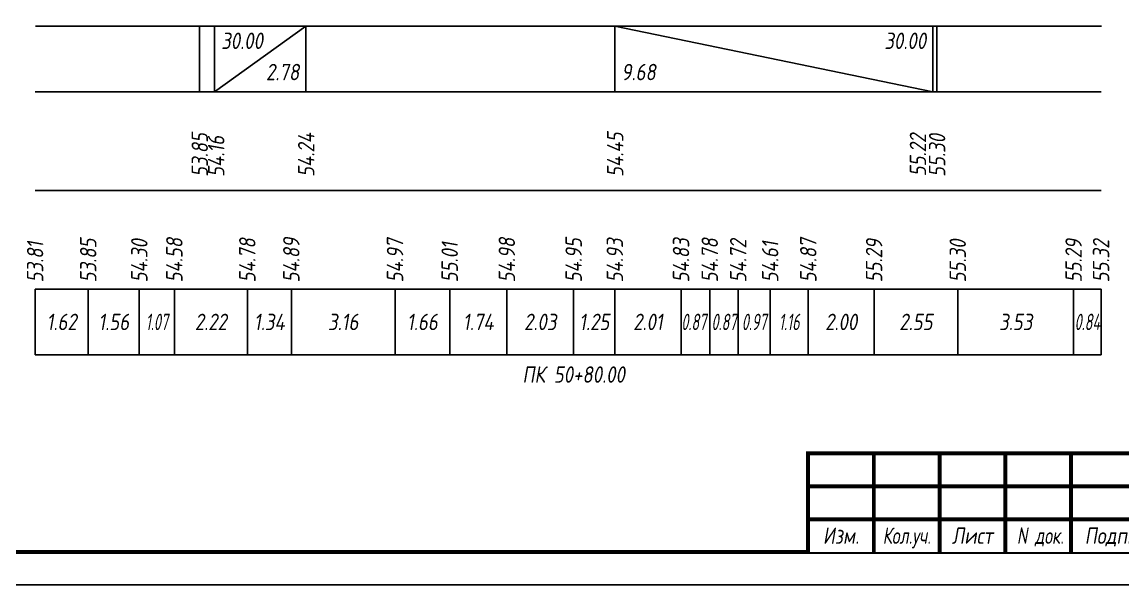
# Model space of a CAD drawing. Extents: x -717 to 1451, y -133302 to 233.
# Drawn here: x 80.3 to 247.9, y -80191.4 to -80105.8 of the extents above; entities that cross this region are included whole.
import ezdxf
from ezdxf.enums import TextEntityAlignment as Align

# ---------------------------------------------------------------- set-up
doc = ezdxf.new("R2010")
doc.units = 0
for name, color, linetype in [('Зарамочное оформление', 7, 'Continuous'), ('Код_510', 7, 'Continuous'), ('Код_516', 1, 'Continuous'), ('Подписи поперечников', 7, 'Continuous'), ('Таблица', 7, 'Continuous')]:
    doc.layers.add(name, color=color, linetype=linetype)
doc.styles.add('М', font='romand.shx', dxfattribs={"width": 0.8, "oblique": 10, "height": 2.5})

# ---------------------------------------------------------------- blocks, each defined once
blk = doc.blocks.new('Штамп')
at = {"linetype": 'Continuous'}
blk.add_wipeout([(199.95, -411.25), (384.95, -411.25), (384.95, -426.25), (199.95, -426.25)], dxfattribs=at).dxf.layer = 'Зарамочное оформление'
at = {"layer": 'Зарамочное оформление', "linetype": 'Continuous', "lineweight": -3, "const_width": 0.6, "flags": 128}
for points in [[(199.95, -426.25), (199.95, -411.25), (384.95, -411.25)], [(209.95, -411.25), (209.95, -426.25)], [(219.95, -411.25), (219.95, -426.25)], [(229.95, -411.25), (229.95, -426.25)], [(239.95, -411.25), (239.95, -426.25)], [(199.95, -416.25), (264.95, -416.25)], [(199.95, -421.25), (264.95, -421.25)]]:
    blk.add_lwpolyline(points, dxfattribs=at)
at = {"layer": 'Зарамочное оформление', "linetype": 'Continuous', "style": 'М', "oblique": 10}
for s, width, p in [('Изм.', 0.8, (204.95, -423.75)), ('Кол.уч.', 0.7, (214.95, -423.75)), ('Лист', 0.8, (224.95, -423.75)), ('N док.', 0.7, (235.28, -423.75)), ('Подпись', 0.8, (247.45, -423.75))]:
    blk.add_text(s, height=2.5, dxfattribs=dict(at, width=width)).set_placement(p, align=Align.MIDDLE_CENTER)
blk = doc.blocks.new('шифр')
blk.add_blockref('Штамп', (0, -79820))

msp = doc.modelspace()

# ---------------------------------------------------------------- linework, layer by layer
at = {"flags": 128}
msp.add_lwpolyline([(-30.054, -80191.421), (389.946, -80191.421), (389.946, -79894.421), (-30.054, -79894.421)], close=True, dxfattribs=at)
at = {"const_width": 0.6, "flags": 128}
msp.add_lwpolyline([(-10.054, -80186.421), (384.946, -80186.421), (384.946, -79899.421), (-10.054, -79899.421)], close=True, dxfattribs=at)
at = {"layer": 'Код_510'}
for p, q in [((82.329, -80156.421), (82.329, -80146.421)), ((90.407, -80156.421), (90.407, -80146.421)), ((98.184, -80156.421), (98.184, -80146.421)), ((103.517, -80156.421), (103.517, -80146.421)), ((114.622, -80156.421), (114.622, -80146.421)), ((121.316, -80156.421), (121.316, -80146.421)), ((137.094, -80156.421), (137.094, -80146.421)), ((145.412, -80156.421), (145.412, -80146.421)), ((154.108, -80156.421), (154.108, -80146.421)), ((164.274, -80156.421), (164.274, -80146.421)), ((170.54, -80156.421), (170.54, -80146.421)), ((180.614, -80156.421), (180.614, -80146.421)), ((184.986, -80156.421), (184.986, -80146.421)), ((189.312, -80156.421), (189.312, -80146.421)), ((194.175, -80156.421), (194.175, -80146.421)), ((199.981, -80156.421), (199.981, -80146.421)), ((209.989, -80156.421), (209.989, -80146.421)), ((222.724, -80156.421), (222.724, -80146.421)), ((240.35, -80156.421), (240.35, -80146.421)), ((244.528, -80156.421), (244.528, -80146.421))]:
    msp.add_line(p, q, dxfattribs=at)
at = {"layer": 'Код_516'}
for p, q in [((107.329, -80116.421), (107.329, -80106.421)), ((109.633, -80116.421), (109.633, -80106.421)), ((109.633, -80116.421), (123.524, -80106.421)), ((123.524, -80116.421), (123.524, -80106.421)), ((170.54, -80116.421), (170.54, -80106.421)), ((170.54, -80106.421), (218.915, -80116.421)), ((218.915, -80116.421), (218.915, -80106.421)), ((218.915, -80116.421), (218.915, -80106.421)), ((219.528, -80116.421), (219.528, -80106.421))]:
    msp.add_line(p, q, dxfattribs=at)
at = {"layer": 'Таблица'}
for p, q in [((82.383, -80106.421), (244.583, -80106.421)), ((82.329, -80116.421), (244.528, -80116.421)), ((82.329, -80131.421), (244.528, -80131.421)), ((82.329, -80146.421), (244.528, -80146.421)), ((82.329, -80156.421), (244.528, -80156.421))]:
    msp.add_line(p, q, dxfattribs=at)

# ---------------------------------------------------------------- texts
at = {"layer": 'Код_510', "style": 'М', "oblique": 10, "width": 0.8}
for s, p in [('53.81', (82.329, -80145.421)), ('53.85', (90.407, -80145.421)), ('54.30', (98.184, -80145.421)), ('54.58', (103.517, -80145.421)), ('54.78', (114.622, -80145.421)), ('54.89', (121.316, -80145.421)), ('54.97', (137.094, -80145.421)), ('55.01', (145.412, -80145.421)), ('54.98', (154.108, -80145.421)), ('54.95', (164.274, -80145.421)), ('54.93', (170.54, -80145.421)), ('54.83', (180.614, -80145.421)), ('54.78', (184.986, -80145.421)), ('54.72', (189.312, -80145.421)), ('54.61', (194.175, -80145.421)), ('54.87', (199.981, -80145.421)), ('55.29', (209.989, -80145.421)), ('55.30', (222.724, -80145.421)), ('55.29', (240.35, -80145.421)), ('55.32', (244.528, -80145.421))]:
    msp.add_text(s, height=2.5, rotation=90, dxfattribs=at).set_placement(p, align=Align.MIDDLE_LEFT)
at = {"layer": 'Код_510', "style": 'М', "oblique": 10}
for s, width, p in [('1.62', 0.8, (86.368, -80151.421)), ('1.56', 0.8, (94.295, -80151.421)), ('1.07', 0.6, (100.85, -80151.421)), ('2.22', 0.8, (109.069, -80151.421)), ('1.34', 0.8, (117.969, -80151.421)), ('3.16', 0.8, (129.205, -80151.421)), ('1.66', 0.8, (141.253, -80151.421)), ('1.74', 0.8, (149.76, -80151.421)), ('2.03', 0.8, (159.191, -80151.421)), ('1.25', 0.8, (167.407, -80151.421)), ('2.01', 0.8, (175.577, -80151.421)), ('0.87', 0.6, (182.557, -80151.421)), ('0.87', 0.6, (187.149, -80151.421)), ('0.97', 0.6, (191.744, -80151.421)), ('1.16', 0.6, (197.078, -80151.421)), ('2.00', 0.8, (204.985, -80151.421)), ('2.55', 0.8, (216.357, -80151.421)), ('3.53', 0.8, (231.537, -80151.421)), ('0.84', 0.6, (242.439, -80151.421))]:
    msp.add_text(s, height=2.5, dxfattribs=dict(at, width=width)).set_placement(p, align=Align.MIDDLE_CENTER)
at = {"layer": 'Код_516', "style": 'М', "oblique": 10, "width": 0.8}
msp.add_text('30.00', height=2.5, dxfattribs=at).set_placement((110.633, -80107.421), align=Align.TOP_LEFT)
msp.add_text('30.00', height=2.5, dxfattribs=at).set_placement((217.915, -80107.421), align=Align.TOP_RIGHT)
msp.add_text('2.78', height=2.5, dxfattribs=at).set_placement((122.524, -80115.421), align=Align.BOTTOM_RIGHT)
msp.add_text('9.68', height=2.5, dxfattribs=at).set_placement((171.54, -80115.421), align=Align.BOTTOM_LEFT)
for s, p in [('53.85', (107.383, -80129.371)), ('54.24', (123.578, -80129.371)), ('54.45', (170.594, -80129.371)), ('55.22', (216.662, -80129.286)), ('54.16', (109.883, -80129.371)), ('55.30', (219.583, -80129.371))]:
    msp.add_text(s, height=2.5, rotation=90, dxfattribs=at).set_placement(p, align=Align.MIDDLE_LEFT)
at = {"layer": 'Подписи поперечников', "style": 'М', "oblique": 10, "width": 0.8}
msp.add_text('ПК 50+80.00', height=2.5, dxfattribs=at).set_placement((164.274, -80161.421), align=Align.BOTTOM_CENTER)

# ---------------------------------------------------------------- next in the draw order: block references
msp.add_blockref('шифр', (0, 59.829))

doc.saveas('drawing.dxf')
